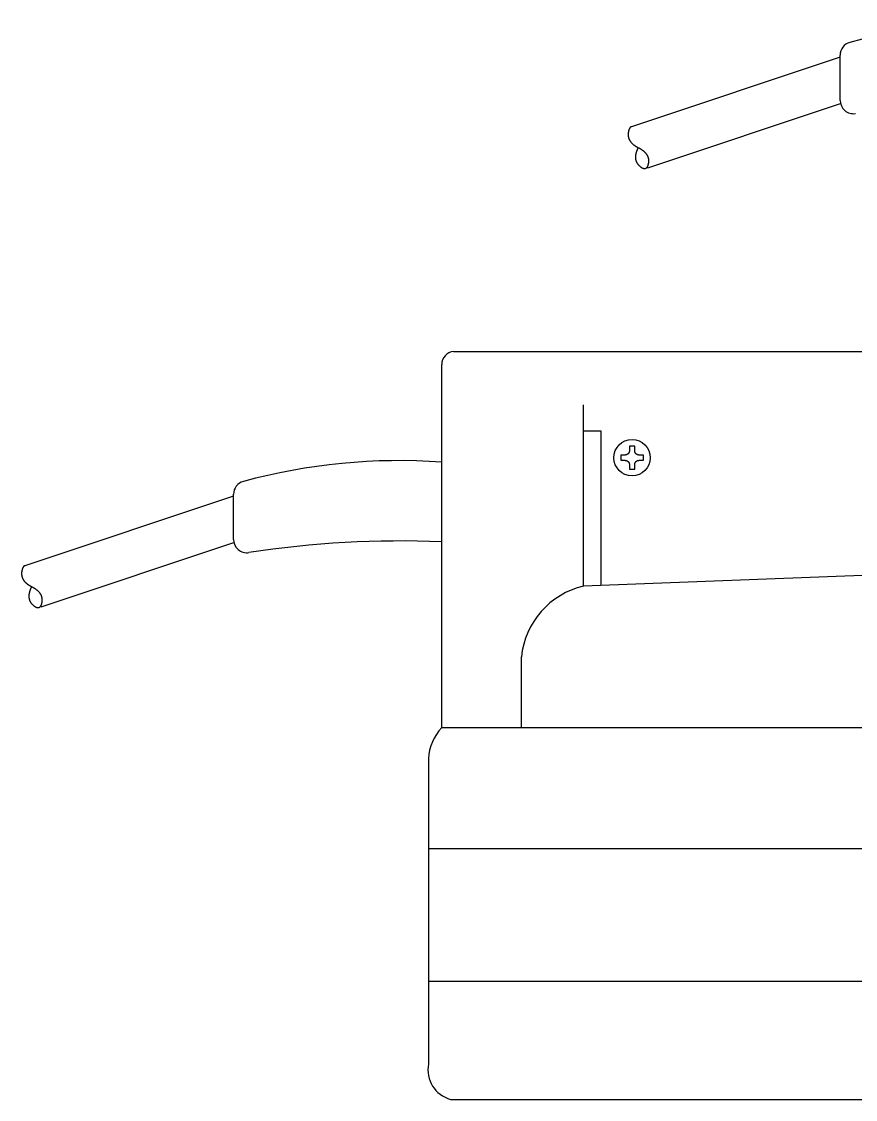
# Model space of a CAD drawing. Header units: millimetres. Extents: x -2880 to 3894, y -2977 to 4857.
# Drawn here: x -242.3 to -54, y 1326.8 to 1570.3 of the extents above; entities that cross this region are included whole.
import ezdxf

# ---------------------------------------------------------------- set-up
doc = ezdxf.new("R2010")
doc.units = ezdxf.units.MM
doc.header["$MEASUREMENT"] = 0
doc.layers.add('_1-0_', color=7, linetype='Continuous')

msp = doc.modelspace()

# ---------------------------------------------------------------- linework, layer by layer
at = {"layer": '_1-0_', "color": 3, "linetype": 'Continuous'}
for p, q in [((-57.444, 1562.252), (-104.606, 1546.531)), ((-57.444, 1552.501), (-57.444, 1562.709)), ((-57.444, 1551.711), (-100.951, 1537.208)), ((-104.794, 1546.455), (-104.807, 1546.444)), ((-104.781, 1546.466), (-104.794, 1546.455)), ((-104.767, 1546.476), (-104.781, 1546.466)), ((-104.753, 1546.486), (-104.767, 1546.476)), ((-104.739, 1546.496), (-104.753, 1546.486)), ((-104.725, 1546.505), (-104.739, 1546.496)), ((-104.711, 1546.513), (-104.725, 1546.505)), ((-104.696, 1546.521), (-104.711, 1546.513)), ((-104.681, 1546.529), (-104.696, 1546.521)), ((-104.667, 1546.536), (-104.681, 1546.529)), ((-104.652, 1546.543), (-104.667, 1546.536)), ((-104.637, 1546.549), (-104.652, 1546.543)), ((-104.622, 1546.555), (-104.637, 1546.549)), ((-104.606, 1546.56), (-104.622, 1546.555)), ((-105.331, 1544.845), (-105.332, 1544.78)), ((-105.332, 1544.78), (-105.331, 1544.715)), ((-105.329, 1544.91), (-105.331, 1544.845)), ((-105.331, 1544.715), (-105.329, 1544.651)), ((-105.326, 1544.976), (-105.329, 1544.91)), ((-105.329, 1544.651), (-105.325, 1544.587)), ((-105.321, 1545.042), (-105.326, 1544.976)), ((-105.325, 1544.587), (-105.319, 1544.524)), ((-105.314, 1545.109), (-105.321, 1545.042)), ((-105.319, 1544.524), (-105.313, 1544.461)), ((-105.306, 1545.176), (-105.314, 1545.109)), ((-105.313, 1544.461), (-105.304, 1544.399)), ((-105.297, 1545.243), (-105.306, 1545.176)), ((-105.304, 1544.399), (-105.295, 1544.337)), ((-105.286, 1545.311), (-105.297, 1545.243)), ((-105.295, 1544.337), (-105.284, 1544.275)), ((-105.28, 1545.345), (-105.286, 1545.311)), ((-105.284, 1544.275), (-105.271, 1544.214)), ((-105.274, 1545.378), (-105.28, 1545.345)), ((-105.268, 1545.411), (-105.274, 1545.378)), ((-105.271, 1544.214), (-105.257, 1544.154)), ((-105.262, 1545.443), (-105.268, 1545.411)), ((-105.255, 1545.475), (-105.262, 1545.443)), ((-105.257, 1544.154), (-105.241, 1544.093)), ((-105.248, 1545.506), (-105.255, 1545.475)), ((-105.242, 1545.537), (-105.248, 1545.506)), ((-105.235, 1545.568), (-105.242, 1545.537)), ((-105.241, 1544.093), (-105.224, 1544.033)), ((-105.228, 1545.598), (-105.235, 1545.568)), ((-105.22, 1545.627), (-105.228, 1545.598)), ((-105.224, 1544.033), (-105.206, 1543.974)), ((-105.213, 1545.657), (-105.22, 1545.627)), ((-105.205, 1545.685), (-105.213, 1545.657)), ((-105.198, 1545.714), (-105.205, 1545.685)), ((-105.19, 1545.741), (-105.198, 1545.714)), ((-105.182, 1545.769), (-105.19, 1545.741)), ((-105.174, 1545.796), (-105.182, 1545.769)), ((-105.165, 1545.822), (-105.174, 1545.796)), ((-105.157, 1545.848), (-105.165, 1545.822)), ((-105.148, 1545.874), (-105.157, 1545.848)), ((-105.14, 1545.899), (-105.148, 1545.874)), ((-105.131, 1545.924), (-105.14, 1545.899)), ((-105.122, 1545.948), (-105.131, 1545.924)), ((-105.112, 1545.972), (-105.122, 1545.948)), ((-105.103, 1545.995), (-105.112, 1545.972)), ((-105.094, 1546.018), (-105.103, 1545.995)), ((-105.084, 1546.04), (-105.094, 1546.018)), ((-105.074, 1546.062), (-105.084, 1546.04)), ((-105.064, 1546.084), (-105.074, 1546.062)), ((-105.054, 1546.105), (-105.064, 1546.084)), ((-105.044, 1546.126), (-105.054, 1546.105)), ((-105.033, 1546.146), (-105.044, 1546.126)), ((-105.023, 1546.165), (-105.033, 1546.146)), ((-105.012, 1546.185), (-105.023, 1546.165)), ((-105.001, 1546.204), (-105.012, 1546.185)), ((-104.99, 1546.222), (-105.001, 1546.204)), ((-104.979, 1546.24), (-104.99, 1546.222)), ((-104.968, 1546.257), (-104.979, 1546.24)), ((-104.957, 1546.275), (-104.968, 1546.257)), ((-104.945, 1546.291), (-104.957, 1546.275)), ((-104.933, 1546.307), (-104.945, 1546.291)), ((-104.921, 1546.323), (-104.933, 1546.307)), ((-104.909, 1546.338), (-104.921, 1546.323)), ((-104.897, 1546.353), (-104.909, 1546.338)), ((-104.885, 1546.367), (-104.897, 1546.353)), ((-104.872, 1546.381), (-104.885, 1546.367)), ((-104.86, 1546.395), (-104.872, 1546.381)), ((-104.847, 1546.408), (-104.86, 1546.395)), ((-104.834, 1546.42), (-104.847, 1546.408)), ((-104.821, 1546.432), (-104.834, 1546.42)), ((-104.807, 1546.444), (-104.821, 1546.432)), ((-105.206, 1543.974), (-105.186, 1543.915)), ((-105.186, 1543.915), (-105.165, 1543.856)), ((-105.165, 1543.856), (-105.142, 1543.798)), ((-105.142, 1543.798), (-105.117, 1543.74)), ((-105.117, 1543.74), (-105.091, 1543.683)), ((-105.091, 1543.683), (-105.064, 1543.626)), ((-105.064, 1543.626), (-105.036, 1543.57)), ((-105.036, 1543.57), (-105.005, 1543.514)), ((-105.005, 1543.514), (-104.974, 1543.458)), ((-104.974, 1543.458), (-104.94, 1543.403)), ((-104.94, 1543.403), (-104.906, 1543.348)), ((-104.906, 1543.348), (-104.87, 1543.294)), ((-104.87, 1543.294), (-104.832, 1543.24)), ((-104.832, 1543.24), (-104.793, 1543.186)), ((-104.793, 1543.186), (-104.753, 1543.133)), ((-104.753, 1543.133), (-104.711, 1543.08)), ((-104.711, 1543.08), (-104.668, 1543.028)), ((-104.668, 1543.028), (-104.623, 1542.976)), ((-104.623, 1542.976), (-104.576, 1542.925)), ((-104.576, 1542.925), (-104.529, 1542.874)), ((-104.529, 1542.874), (-104.479, 1542.823)), ((-104.479, 1542.823), (-104.429, 1542.773)), ((-104.429, 1542.773), (-104.376, 1542.723)), ((-104.376, 1542.723), (-104.323, 1542.674)), ((-104.323, 1542.674), (-104.268, 1542.625)), ((-104.268, 1542.625), (-104.211, 1542.576)), ((-104.211, 1542.576), (-104.153, 1542.528)), ((-104.153, 1542.528), (-104.094, 1542.481)), ((-104.094, 1542.481), (-104.033, 1542.433)), ((-104.033, 1542.433), (-103.97, 1542.387)), ((-103.97, 1542.387), (-103.906, 1542.34)), ((-103.906, 1542.34), (-103.841, 1542.294)), ((-103.841, 1542.294), (-103.774, 1542.249)), ((-103.774, 1542.249), (-103.706, 1542.204)), ((-103.706, 1542.204), (-103.636, 1542.159)), ((-103.636, 1542.159), (-103.565, 1542.115)), ((-103.565, 1542.115), (-103.492, 1542.071)), ((-103.492, 1542.071), (-103.418, 1542.027)), ((-103.418, 1542.027), (-103.342, 1541.984)), ((-103.342, 1541.984), (-103.265, 1541.942)), ((-103.265, 1541.942), (-103.187, 1541.9)), ((-103.187, 1541.9), (-103.107, 1541.858)), ((-103.142, 1541.572), (-103.104, 1541.653)), ((-103.107, 1541.858), (-103.025, 1541.817)), ((-103.104, 1541.653), (-103.066, 1541.735)), ((-103.066, 1541.735), (-103.025, 1541.817)), ((-103.025, 1541.817), (-102.944, 1541.775)), ((-102.944, 1541.775), (-102.864, 1541.734)), ((-102.864, 1541.734), (-102.785, 1541.691)), ((-102.785, 1541.691), (-102.708, 1541.649)), ((-102.708, 1541.649), (-102.632, 1541.606)), ((-102.632, 1541.606), (-102.558, 1541.562)), ((-103.618, 1539.728), (-103.616, 1539.795)), ((-103.618, 1539.661), (-103.618, 1539.728)), ((-103.617, 1539.595), (-103.618, 1539.661)), ((-103.615, 1539.529), (-103.617, 1539.595)), ((-103.616, 1539.795), (-103.612, 1539.863)), ((-103.611, 1539.464), (-103.615, 1539.529)), ((-103.612, 1539.863), (-103.608, 1539.931)), ((-103.606, 1539.399), (-103.611, 1539.464)), ((-103.608, 1539.931), (-103.601, 1540)), ((-103.599, 1539.335), (-103.606, 1539.399)), ((-103.601, 1540), (-103.594, 1540.069)), ((-103.591, 1539.272), (-103.599, 1539.335)), ((-103.594, 1540.069), (-103.585, 1540.139)), ((-103.582, 1539.209), (-103.591, 1539.272)), ((-103.585, 1540.139), (-103.574, 1540.21)), ((-103.571, 1539.146), (-103.582, 1539.209)), ((-103.574, 1540.21), (-103.562, 1540.281)), ((-103.562, 1540.281), (-103.549, 1540.352)), ((-103.549, 1540.352), (-103.534, 1540.425)), ((-103.534, 1540.425), (-103.518, 1540.497)), ((-103.518, 1540.497), (-103.501, 1540.571)), ((-103.501, 1540.571), (-103.482, 1540.644)), ((-103.482, 1540.644), (-103.461, 1540.719)), ((-103.461, 1540.719), (-103.439, 1540.794)), ((-103.439, 1540.794), (-103.416, 1540.869)), ((-103.416, 1540.869), (-103.391, 1540.945)), ((-103.391, 1540.945), (-103.365, 1541.022)), ((-103.365, 1541.022), (-103.337, 1541.099)), ((-103.337, 1541.099), (-103.308, 1541.176)), ((-103.308, 1541.176), (-103.278, 1541.254)), ((-103.278, 1541.254), (-103.246, 1541.333)), ((-103.246, 1541.333), (-103.213, 1541.412)), ((-103.213, 1541.412), (-103.178, 1541.492)), ((-103.178, 1541.492), (-103.142, 1541.572)), ((-102.558, 1541.562), (-102.486, 1541.519)), ((-102.486, 1541.519), (-102.414, 1541.474)), ((-102.414, 1541.474), (-102.345, 1541.43)), ((-102.345, 1541.43), (-102.276, 1541.384)), ((-102.276, 1541.384), (-102.209, 1541.339)), ((-102.209, 1541.339), (-102.144, 1541.293)), ((-102.144, 1541.293), (-102.08, 1541.247)), ((-102.08, 1541.247), (-102.018, 1541.2)), ((-102.018, 1541.2), (-101.957, 1541.153)), ((-101.957, 1541.153), (-101.897, 1541.105)), ((-101.897, 1541.105), (-101.839, 1541.057)), ((-101.839, 1541.057), (-101.783, 1541.009)), ((-101.783, 1541.009), (-101.728, 1540.96)), ((-101.728, 1540.96), (-101.674, 1540.91)), ((-101.674, 1540.91), (-101.622, 1540.861)), ((-101.622, 1540.861), (-101.571, 1540.811)), ((-101.571, 1540.811), (-101.522, 1540.76)), ((-101.522, 1540.76), (-101.474, 1540.709)), ((-101.474, 1540.709), (-101.428, 1540.658)), ((-101.428, 1540.658), (-101.383, 1540.606)), ((-101.383, 1540.606), (-101.34, 1540.554)), ((-101.34, 1540.554), (-101.298, 1540.501)), ((-101.298, 1540.501), (-101.257, 1540.448)), ((-101.257, 1540.448), (-101.218, 1540.394)), ((-101.218, 1540.394), (-101.181, 1540.34)), ((-101.181, 1540.34), (-101.145, 1540.286)), ((-101.145, 1540.286), (-101.11, 1540.231)), ((-101.11, 1540.231), (-101.077, 1540.176)), ((-101.077, 1540.176), (-101.045, 1540.12)), ((-101.045, 1540.12), (-101.015, 1540.064)), ((-101.015, 1540.064), (-100.986, 1540.008)), ((-100.986, 1540.008), (-100.959, 1539.951)), ((-100.959, 1539.951), (-100.933, 1539.894)), ((-100.933, 1539.894), (-100.909, 1539.836)), ((-100.909, 1539.836), (-100.886, 1539.778)), ((-100.886, 1539.778), (-100.865, 1539.72)), ((-100.865, 1539.72), (-100.845, 1539.661)), ((-100.845, 1539.661), (-100.826, 1539.601)), ((-100.826, 1539.601), (-100.809, 1539.541)), ((-100.809, 1539.541), (-100.794, 1539.481)), ((-100.794, 1539.481), (-100.78, 1539.421)), ((-100.78, 1539.421), (-100.767, 1539.359)), ((-100.767, 1539.359), (-100.756, 1539.298)), ((-100.756, 1539.298), (-100.747, 1539.236)), ((-100.747, 1539.236), (-100.738, 1539.174)), ((-100.738, 1539.174), (-100.732, 1539.111)), ((-103.559, 1539.085), (-103.571, 1539.146)), ((-103.545, 1539.023), (-103.559, 1539.085)), ((-103.53, 1538.963), (-103.545, 1539.023)), ((-103.513, 1538.902), (-103.53, 1538.963)), ((-103.495, 1538.843), (-103.513, 1538.902)), ((-103.476, 1538.784), (-103.495, 1538.843)), ((-103.455, 1538.725), (-103.476, 1538.784)), ((-103.433, 1538.667), (-103.455, 1538.725)), ((-103.409, 1538.61), (-103.433, 1538.667)), ((-103.384, 1538.553), (-103.409, 1538.61)), ((-103.357, 1538.496), (-103.384, 1538.553)), ((-103.329, 1538.44), (-103.357, 1538.496)), ((-103.3, 1538.385), (-103.329, 1538.44)), ((-103.269, 1538.33), (-103.3, 1538.385)), ((-103.237, 1538.276), (-103.269, 1538.33)), ((-103.203, 1538.222), (-103.237, 1538.276)), ((-103.168, 1538.169), (-103.203, 1538.222)), ((-103.131, 1538.117), (-103.168, 1538.169)), ((-103.093, 1538.065), (-103.131, 1538.117)), ((-103.054, 1538.013), (-103.093, 1538.065)), ((-103.013, 1537.962), (-103.054, 1538.013)), ((-102.971, 1537.912), (-103.013, 1537.962)), ((-102.927, 1537.862), (-102.971, 1537.912)), ((-102.882, 1537.812), (-102.927, 1537.862)), ((-102.836, 1537.764), (-102.882, 1537.812)), ((-102.788, 1537.715), (-102.836, 1537.764)), ((-102.738, 1537.668), (-102.788, 1537.715)), ((-102.689, 1537.621), (-102.738, 1537.668)), ((-102.639, 1537.576), (-102.689, 1537.621)), ((-102.591, 1537.533), (-102.639, 1537.576)), ((-102.543, 1537.492), (-102.591, 1537.533)), ((-102.496, 1537.453), (-102.543, 1537.492)), ((-102.449, 1537.415), (-102.496, 1537.453)), ((-102.403, 1537.38), (-102.449, 1537.415)), ((-102.357, 1537.346), (-102.403, 1537.38)), ((-102.312, 1537.314), (-102.357, 1537.346)), ((-102.268, 1537.283), (-102.312, 1537.314)), ((-102.224, 1537.255), (-102.268, 1537.283)), ((-102.181, 1537.228), (-102.224, 1537.255)), ((-102.138, 1537.203), (-102.181, 1537.228)), ((-102.096, 1537.18), (-102.138, 1537.203)), ((-102.055, 1537.159), (-102.096, 1537.18)), ((-102.014, 1537.14), (-102.055, 1537.159)), ((-101.974, 1537.122), (-102.014, 1537.14)), ((-101.935, 1537.106), (-101.974, 1537.122)), ((-101.896, 1537.092), (-101.935, 1537.106)), ((-101.857, 1537.08), (-101.896, 1537.092)), ((-101.82, 1537.069), (-101.857, 1537.08)), ((-101.782, 1537.061), (-101.82, 1537.069)), ((-101.746, 1537.054), (-101.782, 1537.061)), ((-101.71, 1537.049), (-101.746, 1537.054)), ((-101.675, 1537.045), (-101.71, 1537.049)), ((-101.64, 1537.044), (-101.675, 1537.045)), ((-101.606, 1537.044), (-101.64, 1537.044)), ((-101.572, 1537.046), (-101.606, 1537.044)), ((-101.539, 1537.05), (-101.572, 1537.046)), ((-101.507, 1537.056), (-101.539, 1537.05)), ((-101.475, 1537.064), (-101.507, 1537.056)), ((-101.444, 1537.073), (-101.475, 1537.064)), ((-101.413, 1537.084), (-101.444, 1537.073)), ((-101.384, 1537.097), (-101.413, 1537.084)), ((-101.354, 1537.112), (-101.384, 1537.097)), ((-101.326, 1537.129), (-101.354, 1537.112)), ((-101.297, 1537.147), (-101.326, 1537.129)), ((-101.27, 1537.167), (-101.297, 1537.147)), ((-101.243, 1537.189), (-101.27, 1537.167)), ((-101.217, 1537.213), (-101.243, 1537.189)), ((-101.191, 1537.239), (-101.217, 1537.213)), ((-101.166, 1537.266), (-101.191, 1537.239)), ((-101.141, 1537.295), (-101.166, 1537.266)), ((-101.117, 1537.326), (-101.141, 1537.295)), ((-101.094, 1537.359), (-101.117, 1537.326)), ((-101.071, 1537.394), (-101.094, 1537.359)), ((-101.049, 1537.43), (-101.071, 1537.394)), ((-101.028, 1537.468), (-101.049, 1537.43)), ((-101.007, 1537.508), (-101.028, 1537.468)), ((-100.986, 1537.55), (-101.007, 1537.508)), ((-100.967, 1537.594), (-100.986, 1537.55)), ((-100.948, 1537.639), (-100.967, 1537.594)), ((-100.929, 1537.687), (-100.948, 1537.639)), ((-100.911, 1537.736), (-100.929, 1537.687)), ((-100.894, 1537.787), (-100.911, 1537.736)), ((-100.877, 1537.839), (-100.894, 1537.787)), ((-100.861, 1537.894), (-100.877, 1537.839)), ((-100.846, 1537.95), (-100.861, 1537.894)), ((-100.831, 1538.008), (-100.846, 1537.95)), ((-100.816, 1538.068), (-100.831, 1538.008)), ((-100.803, 1538.13), (-100.816, 1538.068)), ((-100.79, 1538.193), (-100.803, 1538.13)), ((-100.777, 1538.258), (-100.79, 1538.193)), ((-100.765, 1538.325), (-100.777, 1538.258)), ((-100.754, 1538.393), (-100.765, 1538.325)), ((-100.745, 1538.461), (-100.754, 1538.393)), ((-100.737, 1538.527), (-100.745, 1538.461)), ((-100.73, 1538.594), (-100.737, 1538.527)), ((-100.732, 1539.111), (-100.726, 1539.048)), ((-100.726, 1538.66), (-100.73, 1538.594)), ((-100.726, 1539.048), (-100.723, 1538.984)), ((-100.722, 1538.726), (-100.726, 1538.66)), ((-100.723, 1538.984), (-100.72, 1538.92)), ((-100.72, 1538.791), (-100.722, 1538.726)), ((-100.72, 1538.92), (-100.719, 1538.856)), ((-100.719, 1538.856), (-100.72, 1538.791)), ((-144.738, 1495.781), (31.556, 1495.781)), ((-147.444, 1410.781), (-147.444, 1492.796)), ((-115.444, 1442.781), (-115.444, 1483.716)), ((-111.444, 1477.781), (-115.444, 1477.781)), ((-111.444, 1443.021), (-111.444, 1477.781)), ((-103.844, 1474.344), (-105.044, 1474.344)), ((-105.044, 1474.344), (-105.044, 1473.363)), ((-103.844, 1473.363), (-103.844, 1474.344)), ((-106.025, 1472.381), (-107.006, 1472.381)), ((-107.006, 1472.381), (-107.006, 1471.181)), ((-107.006, 1471.181), (-106.025, 1471.181)), ((-106.001, 1472.382), (-106.025, 1472.381)), ((-106.025, 1471.181), (-106.001, 1471.181)), ((-105.977, 1472.382), (-106.001, 1472.382)), ((-106.001, 1471.181), (-105.977, 1471.18)), ((-105.953, 1472.384), (-105.977, 1472.382)), ((-105.977, 1471.18), (-105.953, 1471.179)), ((-105.929, 1472.386), (-105.953, 1472.384)), ((-105.953, 1471.179), (-105.929, 1471.177)), ((-105.905, 1472.389), (-105.929, 1472.386)), ((-105.929, 1471.177), (-105.905, 1471.174)), ((-105.882, 1472.392), (-105.905, 1472.389)), ((-105.905, 1471.174), (-105.882, 1471.171)), ((-105.858, 1472.396), (-105.882, 1472.392)), ((-105.882, 1471.171), (-105.858, 1471.167)), ((-105.834, 1472.4), (-105.858, 1472.396)), ((-105.858, 1471.167), (-105.834, 1471.162)), ((-105.81, 1472.405), (-105.834, 1472.4)), ((-105.834, 1471.162), (-105.81, 1471.158)), ((-105.787, 1472.411), (-105.81, 1472.405)), ((-105.81, 1471.158), (-105.787, 1471.152)), ((-105.764, 1472.417), (-105.787, 1472.411)), ((-105.787, 1471.152), (-105.764, 1471.146)), ((-105.741, 1472.424), (-105.764, 1472.417)), ((-105.764, 1471.146), (-105.741, 1471.139)), ((-105.718, 1472.431), (-105.741, 1472.424)), ((-105.741, 1471.139), (-105.718, 1471.132)), ((-105.695, 1472.439), (-105.718, 1472.431)), ((-105.718, 1471.132), (-105.695, 1471.124)), ((-105.672, 1472.447), (-105.695, 1472.439)), ((-105.695, 1471.124), (-105.672, 1471.116)), ((-105.65, 1472.456), (-105.672, 1472.447)), ((-105.672, 1471.116), (-105.65, 1471.107)), ((-105.628, 1472.465), (-105.65, 1472.456)), ((-105.65, 1471.107), (-105.628, 1471.097)), ((-105.606, 1472.475), (-105.628, 1472.465)), ((-105.628, 1471.097), (-105.606, 1471.087)), ((-105.584, 1472.486), (-105.606, 1472.475)), ((-105.606, 1471.087), (-105.584, 1471.077)), ((-105.563, 1472.497), (-105.584, 1472.486)), ((-105.584, 1471.077), (-105.563, 1471.066)), ((-105.542, 1472.509), (-105.563, 1472.497)), ((-105.563, 1471.066), (-105.542, 1471.054)), ((-105.521, 1472.521), (-105.542, 1472.509)), ((-105.542, 1471.054), (-105.521, 1471.042)), ((-105.5, 1472.533), (-105.521, 1472.521)), ((-105.521, 1471.042), (-105.5, 1471.029)), ((-105.48, 1472.547), (-105.5, 1472.533)), ((-105.5, 1471.029), (-105.48, 1471.016)), ((-105.46, 1472.56), (-105.48, 1472.547)), ((-105.48, 1471.016), (-105.46, 1471.002)), ((-105.441, 1472.574), (-105.46, 1472.56)), ((-105.46, 1471.002), (-105.441, 1470.988)), ((-105.422, 1472.589), (-105.441, 1472.574)), ((-105.441, 1470.988), (-105.422, 1470.974)), ((-105.403, 1472.604), (-105.422, 1472.589)), ((-105.422, 1470.974), (-105.403, 1470.959)), ((-105.384, 1472.619), (-105.403, 1472.604)), ((-105.403, 1470.959), (-105.384, 1470.943)), ((-105.366, 1472.635), (-105.384, 1472.619)), ((-105.349, 1472.652), (-105.366, 1472.635)), ((-105.332, 1472.669), (-105.349, 1472.652)), ((-105.315, 1472.686), (-105.332, 1472.669)), ((-105.298, 1472.704), (-105.315, 1472.686)), ((-105.282, 1472.722), (-105.298, 1472.704)), ((-105.267, 1472.74), (-105.282, 1472.722)), ((-105.252, 1472.759), (-105.267, 1472.74)), ((-105.237, 1472.778), (-105.252, 1472.759)), ((-105.223, 1472.797), (-105.237, 1472.778)), ((-105.209, 1472.817), (-105.223, 1472.797)), ((-105.196, 1472.838), (-105.209, 1472.817)), ((-105.184, 1472.858), (-105.196, 1472.838)), ((-105.172, 1472.879), (-105.184, 1472.858)), ((-105.16, 1472.9), (-105.172, 1472.879)), ((-105.149, 1472.921), (-105.16, 1472.9)), ((-105.138, 1472.943), (-105.149, 1472.921)), ((-105.128, 1472.965), (-105.138, 1472.943)), ((-105.119, 1472.987), (-105.128, 1472.965)), ((-105.11, 1473.009), (-105.119, 1472.987)), ((-105.101, 1473.032), (-105.11, 1473.009)), ((-105.094, 1473.055), (-105.101, 1473.032)), ((-105.086, 1473.078), (-105.094, 1473.055)), ((-105.08, 1473.101), (-105.086, 1473.078)), ((-105.073, 1473.124), (-105.08, 1473.101)), ((-105.068, 1473.148), (-105.073, 1473.124)), ((-105.063, 1473.171), (-105.068, 1473.148)), ((-105.058, 1473.195), (-105.063, 1473.171)), ((-105.055, 1473.219), (-105.058, 1473.195)), ((-105.051, 1473.242), (-105.055, 1473.219)), ((-105.049, 1473.266), (-105.051, 1473.242)), ((-105.047, 1473.29), (-105.049, 1473.266)), ((-105.045, 1473.314), (-105.047, 1473.29)), ((-105.044, 1473.338), (-105.045, 1473.314)), ((-105.044, 1473.363), (-105.044, 1473.338)), ((-103.844, 1473.338), (-103.844, 1473.363)), ((-103.843, 1473.314), (-103.844, 1473.338)), ((-103.841, 1473.29), (-103.843, 1473.314)), ((-103.839, 1473.266), (-103.841, 1473.29)), ((-103.837, 1473.242), (-103.839, 1473.266)), ((-103.833, 1473.219), (-103.837, 1473.242)), ((-103.83, 1473.195), (-103.833, 1473.219)), ((-103.825, 1473.171), (-103.83, 1473.195)), ((-103.82, 1473.148), (-103.825, 1473.171)), ((-103.815, 1473.124), (-103.82, 1473.148)), ((-103.808, 1473.101), (-103.815, 1473.124)), ((-103.802, 1473.078), (-103.808, 1473.101)), ((-103.794, 1473.055), (-103.802, 1473.078)), ((-103.787, 1473.032), (-103.794, 1473.055)), ((-103.778, 1473.009), (-103.787, 1473.032)), ((-103.769, 1472.987), (-103.778, 1473.009)), ((-103.76, 1472.965), (-103.769, 1472.987)), ((-103.75, 1472.943), (-103.76, 1472.965)), ((-103.739, 1472.921), (-103.75, 1472.943)), ((-103.728, 1472.9), (-103.739, 1472.921)), ((-103.717, 1472.879), (-103.728, 1472.9)), ((-103.704, 1472.858), (-103.717, 1472.879)), ((-103.692, 1472.838), (-103.704, 1472.858)), ((-103.679, 1472.817), (-103.692, 1472.838)), ((-103.665, 1472.797), (-103.679, 1472.817)), ((-103.651, 1472.778), (-103.665, 1472.797)), ((-103.636, 1472.759), (-103.651, 1472.778)), ((-103.621, 1472.74), (-103.636, 1472.759)), ((-103.606, 1472.722), (-103.621, 1472.74)), ((-103.59, 1472.704), (-103.606, 1472.722)), ((-103.573, 1472.686), (-103.59, 1472.704)), ((-103.556, 1472.669), (-103.573, 1472.686)), ((-103.539, 1472.652), (-103.556, 1472.669)), ((-103.522, 1472.635), (-103.539, 1472.652)), ((-103.504, 1472.619), (-103.522, 1472.635)), ((-103.485, 1472.604), (-103.504, 1472.619)), ((-103.504, 1470.943), (-103.485, 1470.959)), ((-103.466, 1472.589), (-103.485, 1472.604)), ((-103.485, 1470.959), (-103.466, 1470.974)), ((-103.447, 1472.574), (-103.466, 1472.589)), ((-103.466, 1470.974), (-103.447, 1470.988)), ((-103.428, 1472.56), (-103.447, 1472.574)), ((-103.447, 1470.988), (-103.428, 1471.002)), ((-103.408, 1472.547), (-103.428, 1472.56)), ((-103.428, 1471.002), (-103.408, 1471.016)), ((-103.388, 1472.533), (-103.408, 1472.547)), ((-103.408, 1471.016), (-103.388, 1471.029)), ((-103.367, 1472.521), (-103.388, 1472.533)), ((-103.388, 1471.029), (-103.367, 1471.042)), ((-103.346, 1472.509), (-103.367, 1472.521)), ((-103.367, 1471.042), (-103.346, 1471.054)), ((-103.325, 1472.497), (-103.346, 1472.509)), ((-103.346, 1471.054), (-103.325, 1471.066)), ((-103.304, 1472.486), (-103.325, 1472.497)), ((-103.325, 1471.066), (-103.304, 1471.077)), ((-103.282, 1472.475), (-103.304, 1472.486)), ((-103.304, 1471.077), (-103.282, 1471.087)), ((-103.26, 1472.465), (-103.282, 1472.475)), ((-103.282, 1471.087), (-103.26, 1471.097)), ((-103.238, 1472.456), (-103.26, 1472.465)), ((-103.26, 1471.097), (-103.238, 1471.107)), ((-103.216, 1472.447), (-103.238, 1472.456)), ((-103.238, 1471.107), (-103.216, 1471.116)), ((-103.193, 1472.439), (-103.216, 1472.447)), ((-103.216, 1471.116), (-103.193, 1471.124)), ((-103.17, 1472.431), (-103.193, 1472.439)), ((-103.193, 1471.124), (-103.17, 1471.132)), ((-103.147, 1472.424), (-103.17, 1472.431)), ((-103.17, 1471.132), (-103.147, 1471.139)), ((-103.124, 1472.417), (-103.147, 1472.424)), ((-103.147, 1471.139), (-103.124, 1471.146)), ((-103.101, 1472.411), (-103.124, 1472.417)), ((-103.124, 1471.146), (-103.101, 1471.152)), ((-103.078, 1472.405), (-103.101, 1472.411)), ((-103.101, 1471.152), (-103.078, 1471.158)), ((-103.054, 1472.4), (-103.078, 1472.405)), ((-103.078, 1471.158), (-103.054, 1471.162)), ((-103.03, 1472.396), (-103.054, 1472.4)), ((-103.054, 1471.162), (-103.03, 1471.167)), ((-103.006, 1472.392), (-103.03, 1472.396)), ((-103.03, 1471.167), (-103.006, 1471.171)), ((-102.983, 1472.389), (-103.006, 1472.392)), ((-103.006, 1471.171), (-102.983, 1471.174)), ((-102.959, 1472.386), (-102.983, 1472.389)), ((-102.983, 1471.174), (-102.959, 1471.177)), ((-102.935, 1472.384), (-102.959, 1472.386)), ((-102.959, 1471.177), (-102.935, 1471.179)), ((-102.911, 1472.382), (-102.935, 1472.384)), ((-102.935, 1471.179), (-102.911, 1471.18)), ((-102.887, 1472.382), (-102.911, 1472.382)), ((-102.911, 1471.18), (-102.887, 1471.181)), ((-102.863, 1472.381), (-102.887, 1472.382)), ((-102.887, 1471.181), (-102.863, 1471.181)), ((-101.882, 1472.381), (-102.863, 1472.381)), ((-102.863, 1471.181), (-101.882, 1471.181)), ((-101.882, 1471.181), (-101.882, 1472.381)), ((-105.384, 1470.943), (-105.366, 1470.927)), ((-105.366, 1470.927), (-105.349, 1470.911)), ((-105.349, 1470.911), (-105.332, 1470.894)), ((-105.332, 1470.894), (-105.315, 1470.877)), ((-105.315, 1470.877), (-105.298, 1470.859)), ((-105.298, 1470.859), (-105.282, 1470.841)), ((-105.282, 1470.841), (-105.267, 1470.823)), ((-105.267, 1470.823), (-105.252, 1470.804)), ((-105.252, 1470.804), (-105.237, 1470.785)), ((-105.237, 1470.785), (-105.223, 1470.765)), ((-105.223, 1470.765), (-105.209, 1470.745)), ((-105.209, 1470.745), (-105.196, 1470.725)), ((-105.196, 1470.725), (-105.184, 1470.705)), ((-105.184, 1470.705), (-105.172, 1470.684)), ((-105.172, 1470.684), (-105.16, 1470.663)), ((-105.16, 1470.663), (-105.149, 1470.641)), ((-105.149, 1470.641), (-105.138, 1470.62)), ((-105.138, 1470.62), (-105.128, 1470.598)), ((-105.128, 1470.598), (-105.119, 1470.576)), ((-105.119, 1470.576), (-105.11, 1470.553)), ((-105.11, 1470.553), (-105.101, 1470.531)), ((-105.101, 1470.531), (-105.094, 1470.508)), ((-105.094, 1470.508), (-105.086, 1470.485)), ((-105.086, 1470.485), (-105.08, 1470.462)), ((-105.08, 1470.462), (-105.073, 1470.439)), ((-105.073, 1470.439), (-105.068, 1470.415)), ((-105.068, 1470.415), (-105.063, 1470.392)), ((-105.063, 1470.392), (-105.058, 1470.368)), ((-105.058, 1470.368), (-105.055, 1470.344)), ((-105.055, 1470.344), (-105.051, 1470.32)), ((-105.051, 1470.32), (-105.049, 1470.296)), ((-105.049, 1470.296), (-105.047, 1470.272)), ((-105.047, 1470.272), (-105.045, 1470.248)), ((-105.045, 1470.248), (-105.044, 1470.224)), ((-105.044, 1470.224), (-105.044, 1470.2)), ((-105.044, 1470.2), (-105.044, 1469.219)), ((-105.044, 1469.219), (-103.844, 1469.219)), ((-103.844, 1470.224), (-103.843, 1470.248)), ((-103.844, 1470.2), (-103.844, 1470.224)), ((-103.844, 1469.219), (-103.844, 1470.2)), ((-103.843, 1470.248), (-103.841, 1470.272)), ((-103.841, 1470.272), (-103.839, 1470.296)), ((-103.839, 1470.296), (-103.837, 1470.32)), ((-103.837, 1470.32), (-103.833, 1470.344)), ((-103.833, 1470.344), (-103.83, 1470.368)), ((-103.83, 1470.368), (-103.825, 1470.392)), ((-103.825, 1470.392), (-103.82, 1470.415)), ((-103.82, 1470.415), (-103.815, 1470.439)), ((-103.815, 1470.439), (-103.808, 1470.462)), ((-103.808, 1470.462), (-103.802, 1470.485)), ((-103.802, 1470.485), (-103.794, 1470.508)), ((-103.794, 1470.508), (-103.787, 1470.531)), ((-103.787, 1470.531), (-103.778, 1470.553)), ((-103.778, 1470.553), (-103.769, 1470.576)), ((-103.769, 1470.576), (-103.76, 1470.598)), ((-103.76, 1470.598), (-103.75, 1470.62)), ((-103.75, 1470.62), (-103.739, 1470.641)), ((-103.739, 1470.641), (-103.728, 1470.663)), ((-103.728, 1470.663), (-103.717, 1470.684)), ((-103.717, 1470.684), (-103.704, 1470.705)), ((-103.704, 1470.705), (-103.692, 1470.725)), ((-103.692, 1470.725), (-103.679, 1470.745)), ((-103.679, 1470.745), (-103.665, 1470.765)), ((-103.665, 1470.765), (-103.651, 1470.785)), ((-103.651, 1470.785), (-103.636, 1470.804)), ((-103.636, 1470.804), (-103.621, 1470.823)), ((-103.621, 1470.823), (-103.606, 1470.841)), ((-103.606, 1470.841), (-103.59, 1470.859)), ((-103.59, 1470.859), (-103.573, 1470.877)), ((-103.573, 1470.877), (-103.556, 1470.894)), ((-103.556, 1470.894), (-103.539, 1470.911)), ((-103.539, 1470.911), (-103.522, 1470.927)), ((-103.522, 1470.927), (-103.504, 1470.943)), ((-194.444, 1463.052), (-241.606, 1447.331)), ((-194.444, 1453.301), (-194.444, 1463.509)), ((-194.444, 1452.511), (-237.951, 1438.009)), ((-242.165, 1446.622), (-242.174, 1446.596)), ((-242.157, 1446.648), (-242.165, 1446.622)), ((-242.148, 1446.674), (-242.157, 1446.648)), ((-242.14, 1446.699), (-242.148, 1446.674)), ((-242.131, 1446.724), (-242.14, 1446.699)), ((-242.122, 1446.748), (-242.131, 1446.724)), ((-242.112, 1446.772), (-242.122, 1446.748)), ((-242.103, 1446.795), (-242.112, 1446.772)), ((-242.094, 1446.818), (-242.103, 1446.795)), ((-242.084, 1446.84), (-242.094, 1446.818)), ((-242.074, 1446.862), (-242.084, 1446.84)), ((-242.064, 1446.884), (-242.074, 1446.862)), ((-242.054, 1446.905), (-242.064, 1446.884)), ((-242.044, 1446.926), (-242.054, 1446.905)), ((-242.033, 1446.946), (-242.044, 1446.926)), ((-242.023, 1446.966), (-242.033, 1446.946)), ((-242.012, 1446.985), (-242.023, 1446.966)), ((-242.001, 1447.004), (-242.012, 1446.985)), ((-241.99, 1447.022), (-242.001, 1447.004)), ((-241.979, 1447.04), (-241.99, 1447.022)), ((-241.968, 1447.058), (-241.979, 1447.04)), ((-241.957, 1447.075), (-241.968, 1447.058)), ((-241.945, 1447.091), (-241.957, 1447.075)), ((-241.933, 1447.107), (-241.945, 1447.091)), ((-241.921, 1447.123), (-241.933, 1447.107)), ((-241.909, 1447.138), (-241.921, 1447.123)), ((-241.897, 1447.153), (-241.909, 1447.138)), ((-241.885, 1447.168), (-241.897, 1447.153)), ((-241.872, 1447.181), (-241.885, 1447.168)), ((-241.86, 1447.195), (-241.872, 1447.181)), ((-241.847, 1447.208), (-241.86, 1447.195)), ((-241.834, 1447.22), (-241.847, 1447.208)), ((-241.821, 1447.233), (-241.834, 1447.22)), ((-241.807, 1447.244), (-241.821, 1447.233)), ((-241.794, 1447.255), (-241.807, 1447.244)), ((-241.781, 1447.266), (-241.794, 1447.255)), ((-241.767, 1447.276), (-241.781, 1447.266)), ((-241.753, 1447.286), (-241.767, 1447.276)), ((-241.739, 1447.296), (-241.753, 1447.286)), ((-241.725, 1447.305), (-241.739, 1447.296)), ((-241.711, 1447.313), (-241.725, 1447.305)), ((-241.696, 1447.321), (-241.711, 1447.313)), ((-241.681, 1447.329), (-241.696, 1447.321)), ((-241.667, 1447.336), (-241.681, 1447.329)), ((-241.652, 1447.343), (-241.667, 1447.336)), ((-241.637, 1447.349), (-241.652, 1447.343)), ((-241.622, 1447.355), (-241.637, 1447.349)), ((-241.606, 1447.36), (-241.622, 1447.355)), ((-242.331, 1445.645), (-242.332, 1445.58)), ((-242.332, 1445.58), (-242.331, 1445.515)), ((-242.329, 1445.71), (-242.331, 1445.645)), ((-242.331, 1445.515), (-242.329, 1445.451)), ((-242.326, 1445.776), (-242.329, 1445.71)), ((-242.329, 1445.451), (-242.325, 1445.388)), ((-242.321, 1445.842), (-242.326, 1445.776)), ((-242.325, 1445.388), (-242.319, 1445.324)), ((-242.314, 1445.909), (-242.321, 1445.842)), ((-242.319, 1445.324), (-242.313, 1445.262)), ((-242.306, 1445.976), (-242.314, 1445.909)), ((-242.313, 1445.262), (-242.304, 1445.199)), ((-242.297, 1446.043), (-242.306, 1445.976)), ((-242.304, 1445.199), (-242.295, 1445.137)), ((-242.286, 1446.111), (-242.297, 1446.043)), ((-242.295, 1445.137), (-242.284, 1445.076)), ((-242.28, 1446.145), (-242.286, 1446.111)), ((-242.284, 1445.076), (-242.271, 1445.014)), ((-242.274, 1446.178), (-242.28, 1446.145)), ((-242.268, 1446.211), (-242.274, 1446.178)), ((-242.271, 1445.014), (-242.257, 1444.954)), ((-242.262, 1446.243), (-242.268, 1446.211)), ((-242.255, 1446.275), (-242.262, 1446.243)), ((-242.257, 1444.954), (-242.241, 1444.893)), ((-242.248, 1446.306), (-242.255, 1446.275)), ((-242.242, 1446.337), (-242.248, 1446.306)), ((-242.235, 1446.368), (-242.242, 1446.337)), ((-242.241, 1444.893), (-242.224, 1444.834)), ((-242.228, 1446.398), (-242.235, 1446.368)), ((-242.22, 1446.428), (-242.228, 1446.398)), ((-242.224, 1444.834), (-242.206, 1444.774)), ((-242.213, 1446.457), (-242.22, 1446.428)), ((-242.205, 1446.485), (-242.213, 1446.457)), ((-242.206, 1444.774), (-242.186, 1444.715)), ((-242.198, 1446.514), (-242.205, 1446.485)), ((-242.19, 1446.542), (-242.198, 1446.514)), ((-242.182, 1446.569), (-242.19, 1446.542)), ((-242.186, 1444.715), (-242.165, 1444.657)), ((-242.174, 1446.596), (-242.182, 1446.569)), ((-242.165, 1444.657), (-242.142, 1444.598)), ((-242.142, 1444.598), (-242.117, 1444.541)), ((-242.117, 1444.541), (-242.091, 1444.483)), ((-242.091, 1444.483), (-242.064, 1444.426)), ((-242.064, 1444.426), (-242.036, 1444.37)), ((-242.036, 1444.37), (-242.005, 1444.314)), ((-242.005, 1444.314), (-241.974, 1444.258)), ((-241.974, 1444.258), (-241.94, 1444.203)), ((-241.94, 1444.203), (-241.906, 1444.148)), ((-36.444, 1445.781), (-115.444, 1442.781)), ((-241.906, 1444.148), (-241.87, 1444.094)), ((-241.87, 1444.094), (-241.832, 1444.04)), ((-241.832, 1444.04), (-241.793, 1443.986)), ((-241.793, 1443.986), (-241.753, 1443.933)), ((-241.753, 1443.933), (-241.711, 1443.88)), ((-241.711, 1443.88), (-241.668, 1443.828)), ((-241.668, 1443.828), (-241.623, 1443.776)), ((-241.623, 1443.776), (-241.576, 1443.725)), ((-241.576, 1443.725), (-241.529, 1443.674)), ((-241.529, 1443.674), (-241.479, 1443.623)), ((-241.479, 1443.623), (-241.429, 1443.573)), ((-241.429, 1443.573), (-241.376, 1443.523)), ((-241.376, 1443.523), (-241.323, 1443.474)), ((-241.323, 1443.474), (-241.268, 1443.425)), ((-241.268, 1443.425), (-241.211, 1443.377)), ((-241.211, 1443.377), (-241.153, 1443.328)), ((-241.153, 1443.328), (-241.094, 1443.281)), ((-241.094, 1443.281), (-241.033, 1443.234)), ((-241.033, 1443.234), (-240.97, 1443.187)), ((-240.97, 1443.187), (-240.906, 1443.14)), ((-240.906, 1443.14), (-240.841, 1443.094)), ((-240.841, 1443.094), (-240.774, 1443.049)), ((-240.774, 1443.049), (-240.706, 1443.004)), ((-240.706, 1443.004), (-240.636, 1442.959)), ((-240.636, 1442.959), (-240.565, 1442.915)), ((-240.565, 1442.915), (-240.492, 1442.871)), ((-240.492, 1442.871), (-240.418, 1442.828)), ((-240.418, 1442.828), (-240.342, 1442.785)), ((-240.416, 1441.669), (-240.391, 1441.745)), ((-240.391, 1441.745), (-240.365, 1441.822)), ((-240.365, 1441.822), (-240.337, 1441.899)), ((-240.342, 1442.785), (-240.265, 1442.742)), ((-240.337, 1441.899), (-240.308, 1441.976)), ((-240.308, 1441.976), (-240.278, 1442.055)), ((-240.278, 1442.055), (-240.246, 1442.133)), ((-240.265, 1442.742), (-240.187, 1442.7)), ((-240.246, 1442.133), (-240.213, 1442.212)), ((-240.213, 1442.212), (-240.178, 1442.292)), ((-240.187, 1442.7), (-240.107, 1442.658)), ((-240.178, 1442.292), (-240.142, 1442.373)), ((-240.142, 1442.373), (-240.104, 1442.453)), ((-240.107, 1442.658), (-240.025, 1442.617)), ((-240.104, 1442.453), (-240.066, 1442.535)), ((-240.066, 1442.535), (-240.025, 1442.617)), ((-240.025, 1442.617), (-239.944, 1442.575)), ((-239.944, 1442.575), (-239.864, 1442.534)), ((-239.864, 1442.534), (-239.785, 1442.492)), ((-239.785, 1442.492), (-239.708, 1442.449)), ((-239.708, 1442.449), (-239.632, 1442.406)), ((-239.632, 1442.406), (-239.558, 1442.363)), ((-239.558, 1442.363), (-239.486, 1442.319)), ((-239.486, 1442.319), (-239.414, 1442.274)), ((-239.414, 1442.274), (-239.345, 1442.23)), ((-239.345, 1442.23), (-239.276, 1442.185)), ((-239.276, 1442.185), (-239.209, 1442.139)), ((-239.209, 1442.139), (-239.144, 1442.093)), ((-239.144, 1442.093), (-239.08, 1442.047)), ((-239.08, 1442.047), (-239.018, 1442)), ((-239.018, 1442), (-238.957, 1441.953)), ((-238.957, 1441.953), (-238.897, 1441.905)), ((-238.897, 1441.905), (-238.839, 1441.857)), ((-238.839, 1441.857), (-238.783, 1441.809)), ((-238.783, 1441.809), (-238.728, 1441.76)), ((-238.728, 1441.76), (-238.674, 1441.711)), ((-240.618, 1440.528), (-240.616, 1440.595)), ((-240.618, 1440.461), (-240.618, 1440.528)), ((-240.617, 1440.395), (-240.618, 1440.461)), ((-240.615, 1440.329), (-240.617, 1440.395)), ((-240.616, 1440.595), (-240.612, 1440.663)), ((-240.611, 1440.264), (-240.615, 1440.329)), ((-240.612, 1440.663), (-240.608, 1440.731)), ((-240.606, 1440.199), (-240.611, 1440.264)), ((-240.608, 1440.731), (-240.601, 1440.8)), ((-240.599, 1440.135), (-240.606, 1440.199)), ((-240.601, 1440.8), (-240.594, 1440.869)), ((-240.591, 1440.072), (-240.599, 1440.135)), ((-240.594, 1440.869), (-240.585, 1440.939)), ((-240.582, 1440.009), (-240.591, 1440.072)), ((-240.585, 1440.939), (-240.574, 1441.01)), ((-240.571, 1439.947), (-240.582, 1440.009)), ((-240.574, 1441.01), (-240.562, 1441.081)), ((-240.559, 1439.885), (-240.571, 1439.947)), ((-240.562, 1441.081), (-240.549, 1441.153)), ((-240.545, 1439.824), (-240.559, 1439.885)), ((-240.549, 1441.153), (-240.534, 1441.225)), ((-240.53, 1439.763), (-240.545, 1439.824)), ((-240.534, 1441.225), (-240.518, 1441.298)), ((-240.513, 1439.703), (-240.53, 1439.763)), ((-240.518, 1441.298), (-240.501, 1441.371)), ((-240.495, 1439.643), (-240.513, 1439.703)), ((-240.501, 1441.371), (-240.482, 1441.445)), ((-240.476, 1439.584), (-240.495, 1439.643)), ((-240.482, 1441.445), (-240.461, 1441.519)), ((-240.455, 1439.525), (-240.476, 1439.584)), ((-240.461, 1441.519), (-240.439, 1441.594)), ((-240.433, 1439.467), (-240.455, 1439.525)), ((-240.439, 1441.594), (-240.416, 1441.669)), ((-240.409, 1439.41), (-240.433, 1439.467)), ((-240.384, 1439.353), (-240.409, 1439.41)), ((-240.357, 1439.296), (-240.384, 1439.353)), ((-238.674, 1441.711), (-238.622, 1441.661)), ((-238.622, 1441.661), (-238.571, 1441.611)), ((-238.571, 1441.611), (-238.522, 1441.56)), ((-238.522, 1441.56), (-238.474, 1441.509)), ((-238.474, 1441.509), (-238.428, 1441.458)), ((-238.428, 1441.458), (-238.383, 1441.406)), ((-238.383, 1441.406), (-238.34, 1441.354)), ((-238.34, 1441.354), (-238.298, 1441.301)), ((-238.298, 1441.301), (-238.257, 1441.248)), ((-238.257, 1441.248), (-238.218, 1441.194)), ((-238.218, 1441.194), (-238.181, 1441.141)), ((-238.181, 1441.141), (-238.145, 1441.086)), ((-238.145, 1441.086), (-238.11, 1441.031)), ((-238.11, 1441.031), (-238.077, 1440.976)), ((-238.077, 1440.976), (-238.045, 1440.921)), ((-238.045, 1440.921), (-238.015, 1440.865)), ((-238.015, 1440.865), (-237.986, 1440.808)), ((-237.986, 1440.808), (-237.959, 1440.751)), ((-237.959, 1440.751), (-237.933, 1440.694)), ((-237.933, 1440.694), (-237.909, 1440.636)), ((-237.909, 1440.636), (-237.886, 1440.578)), ((-237.886, 1440.578), (-237.865, 1440.52)), ((-237.865, 1440.52), (-237.845, 1440.461)), ((-237.845, 1440.461), (-237.826, 1440.401)), ((-237.826, 1440.401), (-237.809, 1440.342)), ((-237.809, 1440.342), (-237.794, 1440.281)), ((-237.794, 1440.281), (-237.78, 1440.221)), ((-237.78, 1440.221), (-237.767, 1440.16)), ((-237.767, 1440.16), (-237.756, 1440.098)), ((-237.756, 1440.098), (-237.747, 1440.036)), ((-237.747, 1440.036), (-237.738, 1439.974)), ((-237.737, 1439.328), (-237.745, 1439.261)), ((-237.738, 1439.974), (-237.732, 1439.911)), ((-237.73, 1439.394), (-237.737, 1439.328)), ((-237.732, 1439.911), (-237.726, 1439.848)), ((-237.726, 1439.46), (-237.73, 1439.394)), ((-237.726, 1439.848), (-237.723, 1439.784)), ((-237.722, 1439.526), (-237.726, 1439.46)), ((-237.723, 1439.784), (-237.72, 1439.72)), ((-237.72, 1439.591), (-237.722, 1439.526)), ((-237.72, 1439.72), (-237.719, 1439.656)), ((-237.719, 1439.656), (-237.72, 1439.591)), ((-240.329, 1439.24), (-240.357, 1439.296)), ((-240.3, 1439.185), (-240.329, 1439.24)), ((-240.269, 1439.13), (-240.3, 1439.185)), ((-240.237, 1439.076), (-240.269, 1439.13)), ((-240.203, 1439.022), (-240.237, 1439.076)), ((-240.168, 1438.969), (-240.203, 1439.022)), ((-240.131, 1438.917), (-240.168, 1438.969)), ((-240.093, 1438.865), (-240.131, 1438.917)), ((-240.054, 1438.813), (-240.093, 1438.865)), ((-240.013, 1438.762), (-240.054, 1438.813)), ((-239.971, 1438.712), (-240.013, 1438.762)), ((-239.927, 1438.662), (-239.971, 1438.712)), ((-239.882, 1438.613), (-239.927, 1438.662)), ((-239.836, 1438.564), (-239.882, 1438.613)), ((-239.788, 1438.516), (-239.836, 1438.564)), ((-239.738, 1438.468), (-239.788, 1438.516)), ((-239.689, 1438.421), (-239.738, 1438.468)), ((-239.639, 1438.377), (-239.689, 1438.421)), ((-239.591, 1438.334), (-239.639, 1438.377)), ((-239.543, 1438.293), (-239.591, 1438.334)), ((-239.496, 1438.253), (-239.543, 1438.293)), ((-239.449, 1438.216), (-239.496, 1438.253)), ((-239.403, 1438.18), (-239.449, 1438.216)), ((-239.357, 1438.146), (-239.403, 1438.18)), ((-239.312, 1438.114), (-239.357, 1438.146)), ((-239.268, 1438.084), (-239.312, 1438.114)), ((-239.224, 1438.055), (-239.268, 1438.084)), ((-239.181, 1438.028), (-239.224, 1438.055)), ((-239.138, 1438.004), (-239.181, 1438.028)), ((-239.096, 1437.98), (-239.138, 1438.004)), ((-239.055, 1437.959), (-239.096, 1437.98)), ((-239.014, 1437.94), (-239.055, 1437.959)), ((-238.974, 1437.922), (-239.014, 1437.94)), ((-238.935, 1437.906), (-238.974, 1437.922)), ((-238.896, 1437.892), (-238.935, 1437.906)), ((-238.857, 1437.88), (-238.896, 1437.892)), ((-238.82, 1437.869), (-238.857, 1437.88)), ((-238.782, 1437.861), (-238.82, 1437.869)), ((-238.746, 1437.854), (-238.782, 1437.861)), ((-238.71, 1437.849), (-238.746, 1437.854)), ((-238.675, 1437.846), (-238.71, 1437.849)), ((-238.64, 1437.844), (-238.675, 1437.846)), ((-238.606, 1437.844), (-238.64, 1437.844)), ((-238.572, 1437.847), (-238.606, 1437.844)), ((-238.539, 1437.851), (-238.572, 1437.847)), ((-238.507, 1437.856), (-238.539, 1437.851)), ((-238.475, 1437.864), (-238.507, 1437.856)), ((-238.444, 1437.873), (-238.475, 1437.864)), ((-238.413, 1437.884), (-238.444, 1437.873)), ((-238.384, 1437.897), (-238.413, 1437.884)), ((-238.354, 1437.912), (-238.384, 1437.897)), ((-238.326, 1437.929), (-238.354, 1437.912)), ((-238.297, 1437.947), (-238.326, 1437.929)), ((-238.27, 1437.967), (-238.297, 1437.947)), ((-238.243, 1437.989), (-238.27, 1437.967)), ((-238.217, 1438.013), (-238.243, 1437.989)), ((-238.191, 1438.039), (-238.217, 1438.013)), ((-238.166, 1438.066), (-238.191, 1438.039)), ((-238.141, 1438.095), (-238.166, 1438.066)), ((-238.117, 1438.126), (-238.141, 1438.095)), ((-238.094, 1438.159), (-238.117, 1438.126)), ((-238.071, 1438.194), (-238.094, 1438.159)), ((-238.049, 1438.23), (-238.071, 1438.194)), ((-238.028, 1438.269), (-238.049, 1438.23)), ((-238.007, 1438.309), (-238.028, 1438.269)), ((-237.986, 1438.35), (-238.007, 1438.309)), ((-237.967, 1438.394), (-237.986, 1438.35)), ((-237.948, 1438.44), (-237.967, 1438.394)), ((-237.929, 1438.487), (-237.948, 1438.44)), ((-237.911, 1438.536), (-237.929, 1438.487)), ((-237.894, 1438.587), (-237.911, 1438.536)), ((-237.877, 1438.639), (-237.894, 1438.587)), ((-237.861, 1438.694), (-237.877, 1438.639)), ((-237.846, 1438.75), (-237.861, 1438.694)), ((-237.831, 1438.808), (-237.846, 1438.75)), ((-237.816, 1438.868), (-237.831, 1438.808)), ((-237.803, 1438.93), (-237.816, 1438.868)), ((-237.79, 1438.993), (-237.803, 1438.93)), ((-237.777, 1439.059), (-237.79, 1438.993)), ((-237.765, 1439.126), (-237.777, 1439.059)), ((-237.754, 1439.193), (-237.765, 1439.126)), ((-237.745, 1439.261), (-237.754, 1439.193)), ((-129.444, 1410.993), (-129.444, 1426.781)), ((-147.444, 1410.781), (106.556, 1410.781)), ((-150.444, 1403.781), (-150.444, 1334.781)), ((21.556, 1383.407), (-150.444, 1383.407)), ((21.556, 1353.407), (-150.444, 1353.407)), ((-145.444, 1326.781), (106.556, 1326.781))]:
    msp.add_line(p, q, dxfattribs=at)
msp.add_circle((-104.444, 1471.781), 4.1, dxfattribs=at)
for centre, radius, start, end in [((-19.944, 1435.881), 134.436, 85.9478, 105.21758), ((-54.444, 1562.709), 3, 105.21751, 180), ((-54.444, 1552.501), 3, 180, 278.68298), ((-144.444, 1492.796), 3, 95.61751, 180.0002), ((-156.944, 1336.681), 134.436, 85.9478, 105.21758), ((-191.444, 1463.509), 3, 105.21751, 180), ((-191.444, 1453.301), 3, 180, 278.68298), ((-156.444, 1224.115), 228.844, 87.74609, 98.68279), ((-111.089, 1424.845), 18.457, 103.64867, 173.97949), ((-139.152, 1403.085), 11.313, 137.13258, 176.47023), ((-143.549, 1333.529), 7.008, 169.70242, 254.30841)]:
    msp.add_arc(centre, radius, start, end, dxfattribs=at)

doc.saveas('drawing.dxf')
